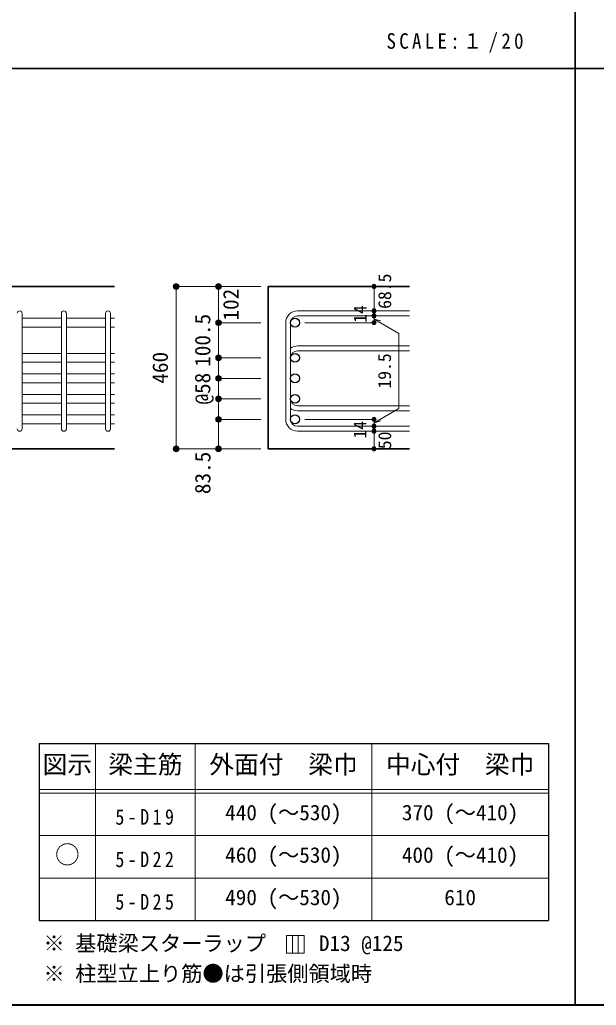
# Model space of a CAD drawing. Units: millimetres at full size, sheet at 1:20; some dimension numbers follow another scale. Extents: x -3982 to 3969, y -2797 to 2801.
# Drawn here: x -2322 to -690, y -2797 to -10 of the extents above; entities that cross this region are included whole.
import ezdxf
from ezdxf.enums import TextEntityAlignment as Align

# ---------------------------------------------------------------- set-up
doc = ezdxf.new("R2010")
doc.units = ezdxf.units.MM
doc.header["$LTSCALE"] = 20
doc.header["$PDMODE"] = 32
doc.header["$PDSIZE"] = 12
for name, color, linetype, lineweight in [('6-1_躯体線', 2, 'Continuous', 35), ('6-5_梁主筋', 7, 'Continuous', 18), ('6-6_S.T.P.', 7, 'Continuous', 18), ('6-7_文字', 7, 'Continuous', 18), ('6-D_寸法', 4, 'Continuous', 9), ('6-E_枠', 7, 'Continuous', 18), ('F-0_枠', 6, 'Continuous', 40)]:
    doc.layers.add(name, color=color, linetype=linetype, lineweight=lineweight)
doc.styles.add('ＭＳ ゴシック', font='')
doc.styles.get('ＭＳ ゴシック').set_extended_font_data('MS Gothic')

msp = doc.modelspace()

# ---------------------------------------------------------------- linework, layer by layer
at = {"layer": '6-1_躯体線'}
for p, q in [((-2053.87, -764.67), (-3103.87, -764.67)), ((-1619.2, -764.67), (-1219.2, -764.67)), ((-1619.2, -764.67), (-1619.2, -1223.67)), ((-2053.87, -1223.67), (-2453.87, -1223.67)), ((-1619.2, -1223.67), (-1219.2, -1223.67))]:
    msp.add_line(p, q, dxfattribs=at)
at = {"layer": '6-5_梁主筋'}
for p, q in [((-2203.87, -854.31), (-2314.87, -854.31)), ((-2078.87, -854.31), (-2189.87, -854.31)), ((-2053.87, -854.31), (-2064.87, -854.31)), ((-2203.87, -879.31), (-2314.87, -879.31)), ((-2078.87, -879.31), (-2189.87, -879.31)), ((-2053.87, -879.31), (-2064.87, -879.31)), ((-2203.87, -953.67), (-2314.87, -953.67)), ((-2078.87, -953.67), (-2189.87, -953.67)), ((-2053.87, -953.67), (-2064.87, -953.67)), ((-2203.87, -978.67), (-2314.87, -978.67)), ((-2078.87, -978.67), (-2189.87, -978.67)), ((-2053.87, -978.67), (-2064.87, -978.67)), ((-2203.87, -1011.67), (-2314.87, -1011.67)), ((-2078.87, -1011.67), (-2189.87, -1011.67)), ((-2053.87, -1011.67), (-2064.87, -1011.67)), ((-2203.87, -1036.67), (-2314.87, -1036.67)), ((-2078.87, -1036.67), (-2189.87, -1036.67)), ((-2053.87, -1036.67), (-2064.87, -1036.67)), ((-2203.87, -1069.67), (-2314.87, -1069.67)), ((-2078.87, -1069.67), (-2189.87, -1069.67)), ((-2053.87, -1069.67), (-2064.87, -1069.67)), ((-2203.87, -1094.67), (-2314.87, -1094.67)), ((-2078.87, -1094.67), (-2189.87, -1094.67)), ((-2053.87, -1094.67), (-2064.87, -1094.67)), ((-2203.87, -1127.67), (-2314.87, -1127.67)), ((-2078.87, -1127.67), (-2189.87, -1127.67)), ((-2053.87, -1127.67), (-2064.87, -1127.67)), ((-2203.87, -1152.67), (-2314.87, -1152.67)), ((-2078.87, -1152.67), (-2189.87, -1152.67)), ((-2053.87, -1152.67), (-2064.87, -1152.67))]:
    msp.add_line(p, q, dxfattribs=at)
at = {"layer": '6-5_梁主筋', "color": 3, "lineweight": 25}
for centre in [(-1542.7, -866.81), (-1542.7, -966.17), (-1542.7, -1024.17), (-1542.7, -1082.17), (-1542.7, -1140.17)]:
    msp.add_circle(centre, 12.5, dxfattribs=at)
at = {"layer": '6-6_S.T.P.'}
for p, q in [((-1535.7, -833.31), (-1219.2, -833.31)), ((-2314.87, -1166.67), (-2314.87, -840.7)), ((-2203.87, -1166.67), (-2203.87, -840.7)), ((-2189.87, -1166.67), (-2189.87, -840.7)), ((-2078.87, -1166.67), (-2078.87, -840.7)), ((-2064.87, -1166.67), (-2064.87, -840.7)), ((-1535.7, -847.31), (-1219.2, -847.31)), ((-1569.2, -866.81), (-1569.2, -1140.17)), ((-1555.2, -866.81), (-1555.2, -1140.17)), ((-1535.7, -932.67), (-1219.2, -932.67)), ((-1535.7, -946.67), (-1219.2, -946.67)), ((-1535.7, -1101.67), (-1219.2, -1101.67)), ((-1535.7, -1115.67), (-1219.2, -1115.67)), ((-1535.7, -1159.67), (-1219.2, -1159.67)), ((-1535.7, -1173.67), (-1219.2, -1173.67))]:
    msp.add_line(p, q, dxfattribs=at)
for centre, radius, start, end in [((-2321.87, -840.31), 7, 0, 180), ((-2196.87, -840.31), 7, 0, 180), ((-2071.87, -840.31), 7, 0, 180), ((-1535.7, -866.81), 33.5, 90, 180), ((-1535.7, -866.81), 19.5, 90, 180), ((-1535.7, -966.17), 33.5, 90, 125.59765), ((-1535.7, -966.17), 19.5, 90, 180), ((-1535.7, -1082.17), 19.5, 180, 270), ((-1535.7, -1082.17), 33.5, 234.40235, 270), ((-1535.7, -1140.17), 33.5, 180, 270), ((-1535.7, -1140.17), 19.5, 180, 270), ((-2321.87, -1166.67), 7, 180, 0), ((-2196.87, -1166.67), 7, 180, 0), ((-2071.87, -1166.67), 7, 180, 0)]:
    msp.add_arc(centre, radius, start, end, dxfattribs=at)
at = {"layer": '6-7_文字'}
for p, q in [((-1550.3, -2599.61), (-1550.3, -2649.61)), ((-1533.63, -2599.61), (-1533.63, -2649.61))]:
    msp.add_line(p, q, dxfattribs=at)
msp.add_lwpolyline([(-1566.96, -2649.61), (-1516.96, -2649.61), (-1516.96, -2599.61), (-1566.96, -2599.61)], close=True, dxfattribs=at)
at = {"layer": '6-D_寸法'}
for p, q in [((-1879.2, -764.67), (-1879.2, -1223.67)), ((-1759.2, -764.67), (-1759.2, -866.81)), ((-1319.2, -832.73), (-1319.2, -764.67)), ((-1319.2, -847.31), (-1319.2, -833.31)), ((-1319.2, -856.48), (-1249.14, -896.93)), ((-1319.2, -856.48), (-1299.88, -861.66)), ((-1759.2, -866.81), (-1639.2, -866.81)), ((-1319.2, -866.81), (-1515.29, -866.81)), ((-1249.14, -896.93), (-1249.14, -1109.47)), ((-1759.2, -966.17), (-1639.2, -966.17)), ((-1759.2, -1024.17), (-1639.2, -1024.17)), ((-1759.2, -1024.17), (-1759.2, -1082.17)), ((-1759.2, -1082.17), (-1639.2, -1082.17)), ((-1759.2, -1082.17), (-1759.2, -1140.17)), ((-1319.2, -1149.92), (-1249.14, -1109.47)), ((-1759.2, -1140.17), (-1639.2, -1140.17)), ((-1759.2, -1223.67), (-1759.2, -1140.17)), ((-1319.2, -1140.17), (-1515.29, -1140.17)), ((-1319.2, -1159.67), (-1319.2, -1140.17)), ((-1319.2, -1149.92), (-1299.88, -1144.75)), ((-1319.2, -1173.67), (-1319.2, -1159.67)), ((-1319.2, -1223.67), (-1319.2, -1173.67)), ((-1879.2, -1223.67), (-1769.33, -1223.67)), ((-1879.2, -1223.67), (-1759.2, -1223.67)), ((-1759.2, -1223.67), (-1639.2, -1223.67))]:
    msp.add_line(p, q, dxfattribs=at)
for points in [[(-1879.2, -764.67), (-1759.2, -764.67), (-1639.2, -764.67)], [(-1319.2, -846.73), (-1319.2, -866.81), (-1319.2, -846.73)], [(-1759.2, -1024.17), (-1759.2, -966.17), (-1759.2, -866.81)]]:
    msp.add_lwpolyline(points, dxfattribs=at)
for centre, radius in [((-1879.2, -764.67), 8), ((-1879.2, -764.67), 7.2), ((-1879.2, -764.67), 6.4), ((-1879.2, -764.67), 5.6), ((-1879.2, -764.67), 4.8), ((-1879.2, -764.67), 4), ((-1879.2, -764.67), 3.2), ((-1879.2, -764.67), 2.4), ((-1879.2, -764.67), 1.6), ((-1879.2, -764.67), 0.8), ((-1759.2, -764.67), 8), ((-1759.2, -764.67), 7.2), ((-1759.2, -764.67), 6.4), ((-1759.2, -764.67), 5.6), ((-1759.2, -764.67), 4.8), ((-1759.2, -764.67), 4), ((-1759.2, -764.67), 3.2), ((-1759.2, -764.67), 2.4), ((-1759.2, -764.67), 1.6), ((-1759.2, -764.67), 0.8), ((-1319.2, -764.67), 4), ((-1319.2, -764.67), 3.6), ((-1319.2, -764.67), 3.2), ((-1319.2, -764.67), 2.8), ((-1319.2, -764.67), 2.4), ((-1319.2, -764.67), 2), ((-1319.2, -764.67), 1.6), ((-1319.2, -764.67), 1.2), ((-1319.2, -764.67), 0.8), ((-1319.2, -764.67), 0.4), ((-1319.2, -833.31), 4), ((-1319.2, -833.31), 3.6), ((-1319.2, -833.31), 3.2), ((-1319.2, -833.31), 2.8), ((-1319.2, -833.31), 2.4), ((-1319.2, -833.31), 2), ((-1319.2, -833.31), 1.6), ((-1319.2, -833.31), 1.2), ((-1319.2, -833.31), 0.8), ((-1319.2, -833.31), 0.4), ((-1759.2, -866.81), 8), ((-1759.2, -866.81), 7.2), ((-1759.2, -866.81), 6.4), ((-1759.2, -866.81), 5.6), ((-1759.2, -866.81), 4.8), ((-1759.2, -866.81), 4), ((-1759.2, -866.81), 3.2), ((-1319.2, -847.31), 4), ((-1319.2, -866.81), 4), ((-1319.2, -847.31), 3.6), ((-1319.2, -866.81), 3.6), ((-1319.2, -847.31), 3.2), ((-1319.2, -866.81), 3.2), ((-1319.2, -847.31), 2.8), ((-1319.2, -847.31), 2.4), ((-1319.2, -847.31), 2), ((-1319.2, -847.31), 1.6), ((-1319.2, -847.31), 1.2), ((-1319.2, -847.31), 0.8), ((-1319.2, -847.31), 0.4), ((-1759.2, -866.81), 2.4), ((-1759.2, -866.81), 1.6), ((-1759.2, -866.81), 0.8), ((-1319.2, -866.81), 2.8), ((-1319.2, -866.81), 2.4), ((-1319.2, -866.81), 2), ((-1319.2, -866.81), 1.6), ((-1319.2, -866.81), 1.2), ((-1319.2, -866.81), 0.8), ((-1319.2, -866.81), 0.4), ((-1759.2, -966.17), 8), ((-1759.2, -966.17), 7.2), ((-1759.2, -966.17), 6.4), ((-1759.2, -966.17), 5.6), ((-1759.2, -966.17), 4.8), ((-1759.2, -966.17), 4), ((-1759.2, -966.17), 3.2), ((-1759.2, -966.17), 2.4), ((-1759.2, -966.17), 1.6), ((-1759.2, -966.17), 0.8), ((-1759.2, -1024.17), 8), ((-1759.2, -1024.17), 7.2), ((-1759.2, -1024.17), 6.4), ((-1759.2, -1024.17), 5.6), ((-1759.2, -1024.17), 4.8), ((-1759.2, -1024.17), 4), ((-1759.2, -1024.17), 3.2), ((-1759.2, -1024.17), 2.4), ((-1759.2, -1024.17), 1.6), ((-1759.2, -1024.17), 0.8), ((-1759.2, -1082.17), 8), ((-1759.2, -1082.17), 7.2), ((-1759.2, -1082.17), 6.4), ((-1759.2, -1082.17), 5.6), ((-1759.2, -1082.17), 4.8), ((-1759.2, -1082.17), 4), ((-1759.2, -1082.17), 3.2), ((-1759.2, -1082.17), 2.4), ((-1759.2, -1082.17), 1.6), ((-1759.2, -1082.17), 0.8), ((-1759.2, -1140.17), 8), ((-1759.2, -1140.17), 7.2), ((-1759.2, -1140.17), 6.4), ((-1759.2, -1140.17), 5.6), ((-1759.2, -1140.17), 4.8), ((-1759.2, -1140.17), 4), ((-1759.2, -1140.17), 3.2), ((-1759.2, -1140.17), 2.4), ((-1759.2, -1140.17), 1.6), ((-1759.2, -1140.17), 0.8), ((-1319.2, -1140.17), 4), ((-1319.2, -1140.17), 3.6), ((-1319.2, -1140.17), 3.2), ((-1319.2, -1140.17), 2.8), ((-1319.2, -1140.17), 2.4), ((-1319.2, -1140.17), 2), ((-1319.2, -1140.17), 1.6), ((-1319.2, -1140.17), 1.2), ((-1319.2, -1140.17), 0.8), ((-1319.2, -1140.17), 0.4), ((-1319.2, -1159.67), 4), ((-1319.2, -1173.67), 4), ((-1319.2, -1159.67), 3.6), ((-1319.2, -1173.67), 3.6), ((-1319.2, -1159.67), 3.2), ((-1319.2, -1159.67), 2.8), ((-1319.2, -1159.67), 2.4), ((-1319.2, -1159.67), 2), ((-1319.2, -1159.67), 1.6), ((-1319.2, -1159.67), 1.2), ((-1319.2, -1159.67), 0.8), ((-1319.2, -1159.67), 0.4), ((-1319.2, -1173.67), 3.2), ((-1319.2, -1173.67), 2.8), ((-1319.2, -1173.67), 2.4), ((-1319.2, -1173.67), 2), ((-1319.2, -1173.67), 1.6), ((-1319.2, -1173.67), 1.2), ((-1319.2, -1173.67), 0.8), ((-1319.2, -1173.67), 0.4), ((-1879.2, -1223.67), 8), ((-1879.2, -1223.67), 7.2), ((-1879.2, -1223.67), 6.4), ((-1879.2, -1223.67), 5.6), ((-1879.2, -1223.67), 4.8), ((-1879.2, -1223.67), 4), ((-1879.2, -1223.67), 3.2), ((-1879.2, -1223.67), 2.4), ((-1879.2, -1223.67), 1.6), ((-1879.2, -1223.67), 0.8), ((-1759.2, -1223.67), 8), ((-1759.2, -1223.67), 7.2), ((-1759.2, -1223.67), 6.4), ((-1759.2, -1223.67), 5.6), ((-1759.2, -1223.67), 4.8), ((-1759.2, -1223.67), 4), ((-1759.2, -1223.67), 3.2), ((-1759.2, -1223.67), 2.4), ((-1759.2, -1223.67), 1.6), ((-1759.2, -1223.67), 0.8), ((-1319.2, -1223.67), 4), ((-1319.2, -1223.67), 3.6), ((-1319.2, -1223.67), 3.2), ((-1319.2, -1223.67), 2.8), ((-1319.2, -1223.67), 2.4), ((-1319.2, -1223.67), 2), ((-1319.2, -1223.67), 1.6), ((-1319.2, -1223.67), 1.2), ((-1319.2, -1223.67), 0.8), ((-1319.2, -1223.67), 0.4)]:
    msp.add_circle(centre, radius, dxfattribs=at)
at = {"layer": '6-D_寸法', "color": 7}
for p in [(-1879.2, -764.67), (-1759.2, -764.67), (-1319.2, -764.67), (-1319.2, -833.31), (-1759.2, -866.81), (-1319.2, -847.31), (-1319.2, -866.81), (-1759.2, -966.17), (-1759.2, -1024.17), (-1759.2, -1082.17), (-1759.2, -1140.17), (-1319.2, -1140.17), (-1319.2, -1159.67), (-1319.2, -1173.67), (-1879.2, -1223.67), (-1759.2, -1223.67), (-1319.2, -1223.67)]:
    msp.add_point(p, dxfattribs=at)
at = {"layer": '6-E_枠', "color": 3, "lineweight": 25}
for p, q in [((-2267.02, -2056.95), (-2267.02, -2556.95)), ((-2267.02, -2056.95), (-825.33, -2056.95)), ((-825.33, -2056.95), (-825.33, -2556.95)), ((-2267.02, -2556.95), (-825.33, -2556.95))]:
    msp.add_line(p, q, dxfattribs=at)
at = {"layer": '6-E_枠'}
for p, q in [((-2107.02, -2056.95), (-2107.02, -2556.95)), ((-1825.33, -2056.95), (-1825.33, -2556.95)), ((-1325.33, -2056.95), (-1325.33, -2556.95)), ((-2267.02, -2186.95), (-825.33, -2186.95)), ((-2267.02, -2196.95), (-825.33, -2196.95)), ((-2267.02, -2316.95), (-825.33, -2316.95)), ((-2267.02, -2436.95), (-825.33, -2436.95))]:
    msp.add_line(p, q, dxfattribs=at)
at = {"layer": 'F-0_枠', "color": 2, "lineweight": 35}
for p, q in [((-749.76, 2800.77), (-749.76, -2796.83)), ((-3981.92, -148.03), (2482.4, -148.03))]:
    msp.add_line(p, q, dxfattribs=at)
at = {"layer": 'F-0_枠'}
msp.add_line((3969.4, -2796.83), (-3981.92, -2796.83), dxfattribs=at)

# ---------------------------------------------------------------- texts
at = {"layer": '6-7_文字', "color": 2, "style": 'ＭＳ ゴシック'}
for s, p in [('図示', (-2257.02, -2156.95)), ('梁主筋', (-2071.17, -2156.95)), ('外面付\u3000梁巾', (-1785.33, -2156.95)), ('中心付\u3000梁巾', (-1285.33, -2156.95)), ('○', (-2222.02, -2411.95))]:
    msp.add_text(s, height=51.32, dxfattribs=at).set_placement(p, align=Align.BOTTOM_LEFT)
at = {"layer": '6-7_文字', "style": 'ＭＳ ゴシック'}
for s, p in [('440 (～530)', (-1740.33, -2286.95)), ('370 (～410)', (-1240.33, -2286.95)), ('460 (～530)', (-1740.33, -2406.95)), ('400 (～410)', (-1240.33, -2406.95)), ('490 (～530)', (-1740.33, -2526.95)), ('610', (-1120.33, -2526.95)), ('※ 基礎梁スターラップ     D13 @125', (-2254.64, -2656.67)), ('※ 柱型立上り筋●は引張側領域時', (-2254.64, -2742.34))]:
    msp.add_text(s, height=43.99, dxfattribs=at).set_placement(p, align=Align.BOTTOM_LEFT)
at = {"layer": '6-7_文字', "color": 2, "insert": (-1283.99, -103.03), "char_height": 43.99, "attachment_point": 7, "style": 'ＭＳ ゴシック'}
msp.add_mtext('\\T1.34;\\W0.9;SCALE:１/20', dxfattribs=at)
at = {"layer": '6-7_文字', "char_height": 43.99, "attachment_point": 7, "style": 'ＭＳ ゴシック'}
for s, insert in [('\\T1.38;\\W0.85;5-D19', (-2051.17, -2286.95)), ('\\T1.38;\\W0.85;5-D22', (-2051.17, -2406.95)), ('\\T1.38;\\W0.85;5-D25', (-2051.17, -2526.95))]:
    msp.add_mtext(s, dxfattribs=dict(at, insert=insert))
at = {"layer": '6-D_寸法', "style": 'ＭＳ ゴシック'}
for s, height, p in [('68.5', 36.66, (-1259.65, -827.7)), ('102', 43.99, (-1689.2, -860.74)), ('14', 36.66, (-1329.2, -867.2)), ('100.5', 43.99, (-1769.2, -991.49)), ('460', 43.99, (-1889.2, -1039.17)), ('19.5', 36.66, (-1260.22, -1053.2)), ('@58', 43.99, (-1769.2, -1098.17)), ('14', 36.66, (-1329.59, -1194.36)), ('50', 36.66, (-1259.57, -1224.45)), ('83.5', 43.99, (-1768.89, -1351.41))]:
    msp.add_text(s, height=height, rotation=90, dxfattribs=at).set_placement(p, align=Align.BOTTOM_LEFT)

doc.saveas('drawing.dxf')
